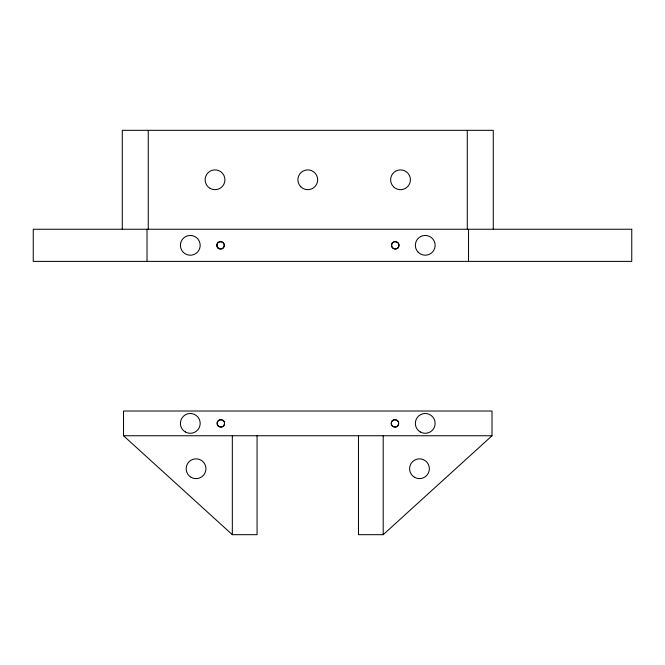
<?xml version="1.0" encoding="UTF-8"?>
<svg xmlns="http://www.w3.org/2000/svg" width="665" height="665" viewBox="0 0 665 665"><rect width="100%" height="100%" fill="white"/><g stroke="black" fill="none" stroke-linecap="round" stroke-linejoin="round"><path stroke-width="1" d="M358.468 435.75L358.468 534.677L383.198 534.677L492.017 435.75L492.017 411.02L123.524 411.02L123.524 435.75L232.334 534.677L257.072 534.677L257.072 435.75M123.524 435.75L492.017 435.75M493.264 229.25L493.264 130.323L122.285 130.323L122.285 229.25M468.526 229.25L468.526 261.395M467.287 130.323L467.287 229.25M383.198 435.75L383.198 534.677M232.334 435.75L232.334 534.677M148.253 130.323L148.253 229.25M147.015 229.25L147.015 261.395M216.94 244.604C215.809 249.25 223.49 250.763 224.213 246.042C225.335 241.395 217.663 239.882 216.94 244.604M217.222 422.666C216.1 427.312 223.781 428.825 224.504 424.104C225.626 419.465 217.954 417.953 217.222 422.666M391.627 244.604C390.505 249.25 398.177 250.763 398.9 246.042C400.031 241.395 392.35 239.882 391.627 244.604M391.328 422.674C390.197 427.312 397.878 428.825 398.601 424.104C399.723 419.457 392.051 417.953 391.328 422.674M631.75 229.25L33.25 229.25L33.25 261.395L631.75 261.395L631.75 229.25M392.342 426.007A3.707 3.707 0 0 0 398.543 424.345A3.707 3.707 0 0 0 394.004 419.806A3.707 3.707 0 0 0 392.342 426.007M218.245 426.007A3.707 3.707 0 0 0 224.446 424.345A3.707 3.707 0 0 0 219.907 419.806A3.707 3.707 0 0 0 218.245 426.007M191.121 477.295A9.892 9.892 0 0 0 205.959 468.725A9.892 9.892 0 0 0 191.121 460.163A9.892 9.892 0 0 0 191.121 477.295M414.528 477.295A9.892 9.892 0 0 0 429.366 468.725A9.892 9.892 0 0 0 414.528 460.163A9.892 9.892 0 0 0 414.528 477.295M185.352 431.959A9.892 9.892 0 0 0 200.19 423.389A9.892 9.892 0 0 0 185.352 414.819A9.892 9.892 0 0 0 185.352 431.959M420.297 431.959A9.892 9.892 0 0 0 435.134 423.389A9.892 9.892 0 0 0 420.297 414.819A9.892 9.892 0 0 0 420.297 431.959M393.522 186.782A9.892 9.892 0 0 0 410.072 182.343A9.892 9.892 0 0 0 397.953 170.232A9.892 9.892 0 0 0 393.522 186.782M300.779 186.782A9.892 9.892 0 0 0 317.33 182.343A9.892 9.892 0 0 0 305.21 170.232A9.892 9.892 0 0 0 300.779 186.782M210.082 188.353A9.892 9.892 0 0 0 224.92 179.783A9.892 9.892 0 0 0 210.082 171.213A9.892 9.892 0 0 0 210.082 188.353M418.252 252.318A9.892 9.892 0 0 0 434.802 247.879A9.892 9.892 0 0 0 422.682 235.767A9.892 9.892 0 0 0 418.252 252.318M183.299 252.318A9.892 9.892 0 0 0 199.849 247.879A9.892 9.892 0 0 0 187.738 235.767A9.892 9.892 0 0 0 183.299 252.318M217.954 247.945A3.707 3.707 0 0 0 224.155 246.283A3.707 3.707 0 0 0 219.616 241.736A3.707 3.707 0 0 0 217.954 247.945M393.406 248.535A3.707 3.707 0 0 0 398.975 245.319A3.707 3.707 0 0 0 393.406 242.11A3.707 3.707 0 0 0 393.406 248.535"/></g></svg>
